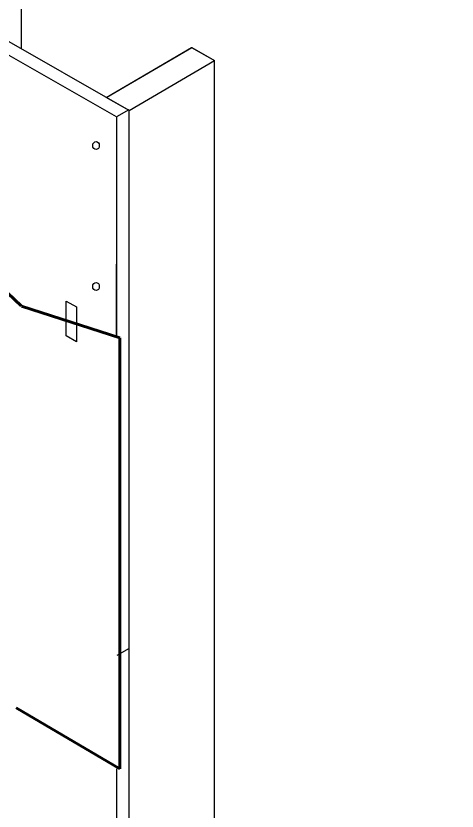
# Model space of a CAD drawing. Extents: x -1337 to 5791, y -3809 to 1769.
# Drawn here: x 31.5 to 205.5, y -2908.2 to -2594.5 of the extents above; entities that cross this region are included whole.
import ezdxf

# ---------------------------------------------------------------- set-up
doc = ezdxf.new("R2010")
doc.units = 0
doc.header["$MEASUREMENT"] = 0
for name, color, linetype, lineweight in [('G-ANNO-TTLB', 7, 'Continuous', 0), ('TYVEK', 7, 'Continuous', 0), ('WALL SCRATCH', 7, 'Continuous', 0)]:
    doc.layers.add(name, color=color, linetype=linetype, lineweight=lineweight)

msp = doc.modelspace()

# ---------------------------------------------------------------- hatches: boundary and pattern name
at = {"layer": 'G-ANNO-TTLB', "true_color": 0xff00ff, "transparency": 33554687}
h = msp.add_hatch(color=6, dxfattribs=at)
edge = h.paths.add_edge_path()
edge.add_spline(control_points=[(1773.02, -3692.6), (1773.02, -3692.6), (-1156.5, -3692.6), (-1156.5, -3692.6), (-1156.5, -3692.6), (-1156.5, -1235.6), (-1156.5, -1235.6), (-1156.5, -1235.6), (1773.02, -1235.6), (1773.02, -1235.6), (1773.02, -1235.6), (1773.02, -3692.6), (1773.02, -3692.6)], knot_values=[0, 0, 0, 0, 1, 1, 1, 2, 2, 2, 3, 3, 3, 4, 4, 4, 4], degree=3, periodic=0)
edge = h.paths.add_edge_path()
edge.add_spline(control_points=[(-1147.5, -1244.6), (-1147.5, -1244.6), (-1147.5, -3683.6), (-1147.5, -3683.6), (-1147.5, -3683.6), (1764.02, -3683.6), (1764.02, -3683.6), (1764.02, -3683.6), (1764.02, -1244.6), (1764.02, -1244.6), (1764.02, -1244.6), (-1147.5, -1244.6), (-1147.5, -1244.6)], knot_values=[0, 0, 0, 0, 1, 1, 1, 2, 2, 2, 3, 3, 3, 4, 4, 4, 4], degree=3, periodic=0)
edge.add_line((-1147.5, -1244.6), (-1147.5, -1244.6))

# ---------------------------------------------------------------- linework, layer by layer
at = {"layer": 'G-ANNO-TTLB'}
for points in [[(1773.02, -3692.6), (1773.02, -3692.6), (-1156.5, -3692.6), (-1156.5, -3692.6), (-1156.5, -3692.6), (-1156.5, -1235.6), (-1156.5, -1235.6), (-1156.5, -1235.6), (1773.02, -1235.6), (1773.02, -1235.6), (1773.02, -1235.6), (1773.02, -3692.6), (1773.02, -3692.6)], [(-1147.5, -1244.6), (-1147.5, -1244.6), (-1147.5, -3683.6), (-1147.5, -3683.6), (-1147.5, -3683.6), (1764.02, -3683.6), (1764.02, -3683.6), (1764.02, -3683.6), (1764.02, -1244.6), (1764.02, -1244.6), (1764.02, -1244.6), (-1147.5, -1244.6), (-1147.5, -1244.6)]]:
    msp.add_open_spline(points, degree=3, knots=[0, 0, 0, 0, 1, 1, 1, 2, 2, 2, 3, 3, 3, 4, 4, 4, 4], dxfattribs=at)
at = {"layer": 'TYVEK', "color": 18, "lineweight": 60, "true_color": 0x000000}
for p, q in [((33.61, -2708.93), (9.5, -2686.04)), ((33.74, -2709.01), (72.49, -2721.43)), ((72.49, -2891.55), (72.49, -2721.43)), ((31.59, -2867.43), (72.49, -2891.55))]:
    msp.add_line(p, q, dxfattribs=at)
at = {"layer": 'TYVEK', "color": 2, "lineweight": 25, "true_color": 0xffff00}
msp.add_line((71.22, -2721.03), (71.22, -2692.37), dxfattribs=at)
msp.add_lwpolyline([(51.36, -2720.76), (51.36, -2707), (55.41, -2709.32), (55.41, -2723.08)], close=True, dxfattribs=at)
at = {"layer": 'WALL SCRATCH', "color": 2, "lineweight": 25, "true_color": 0xffff00}
for p, q in [((71.22, -2634.34), (-197.57, -2480.86)), ((76.17, -2631.81), (-192.62, -2478.33)), ((76.03, -2631.56), (71.22, -2634.34)), ((71.36, -2721.02), (71.36, -2634.49)), ((76.17, -3056.18), (76.17, -2631.81)), ((76.17, -2844), (71.36, -2846.78)), ((71.22, -2891.55), (71.22, -3058.71))]:
    msp.add_line(p, q, dxfattribs=at)
at = {"layer": 'WALL SCRATCH', "color": 33, "lineweight": 25, "true_color": 0xcc9966}
for p, q in [((33.57, -2568.56), (33.57, -2607.48)), ((67.43, -2626.51), (100.84, -2606.94)), ((100.84, -2606.94), (109.81, -2612.12)), ((76.17, -2631.81), (109.81, -2612.12)), ((109.79, -3036.61), (109.79, -2612.25))]:
    msp.add_line(p, q, dxfattribs=at)
msp.add_lwpolyline([(76.17, -2631.81), (67.17, -2626.65), (100.82, -2606.95), (109.82, -2612.11)], dxfattribs=at)
at = {"layer": 'WALL SCRATCH', "color": 252, "lineweight": 25, "true_color": 0x848484}
for centre in [(63.11, -2645.65), (63.11, -2701.24)]:
    msp.add_ellipse(centre, major_axis=(0, 1.59), ratio=0.812499, dxfattribs=at)

doc.saveas('drawing.dxf')
